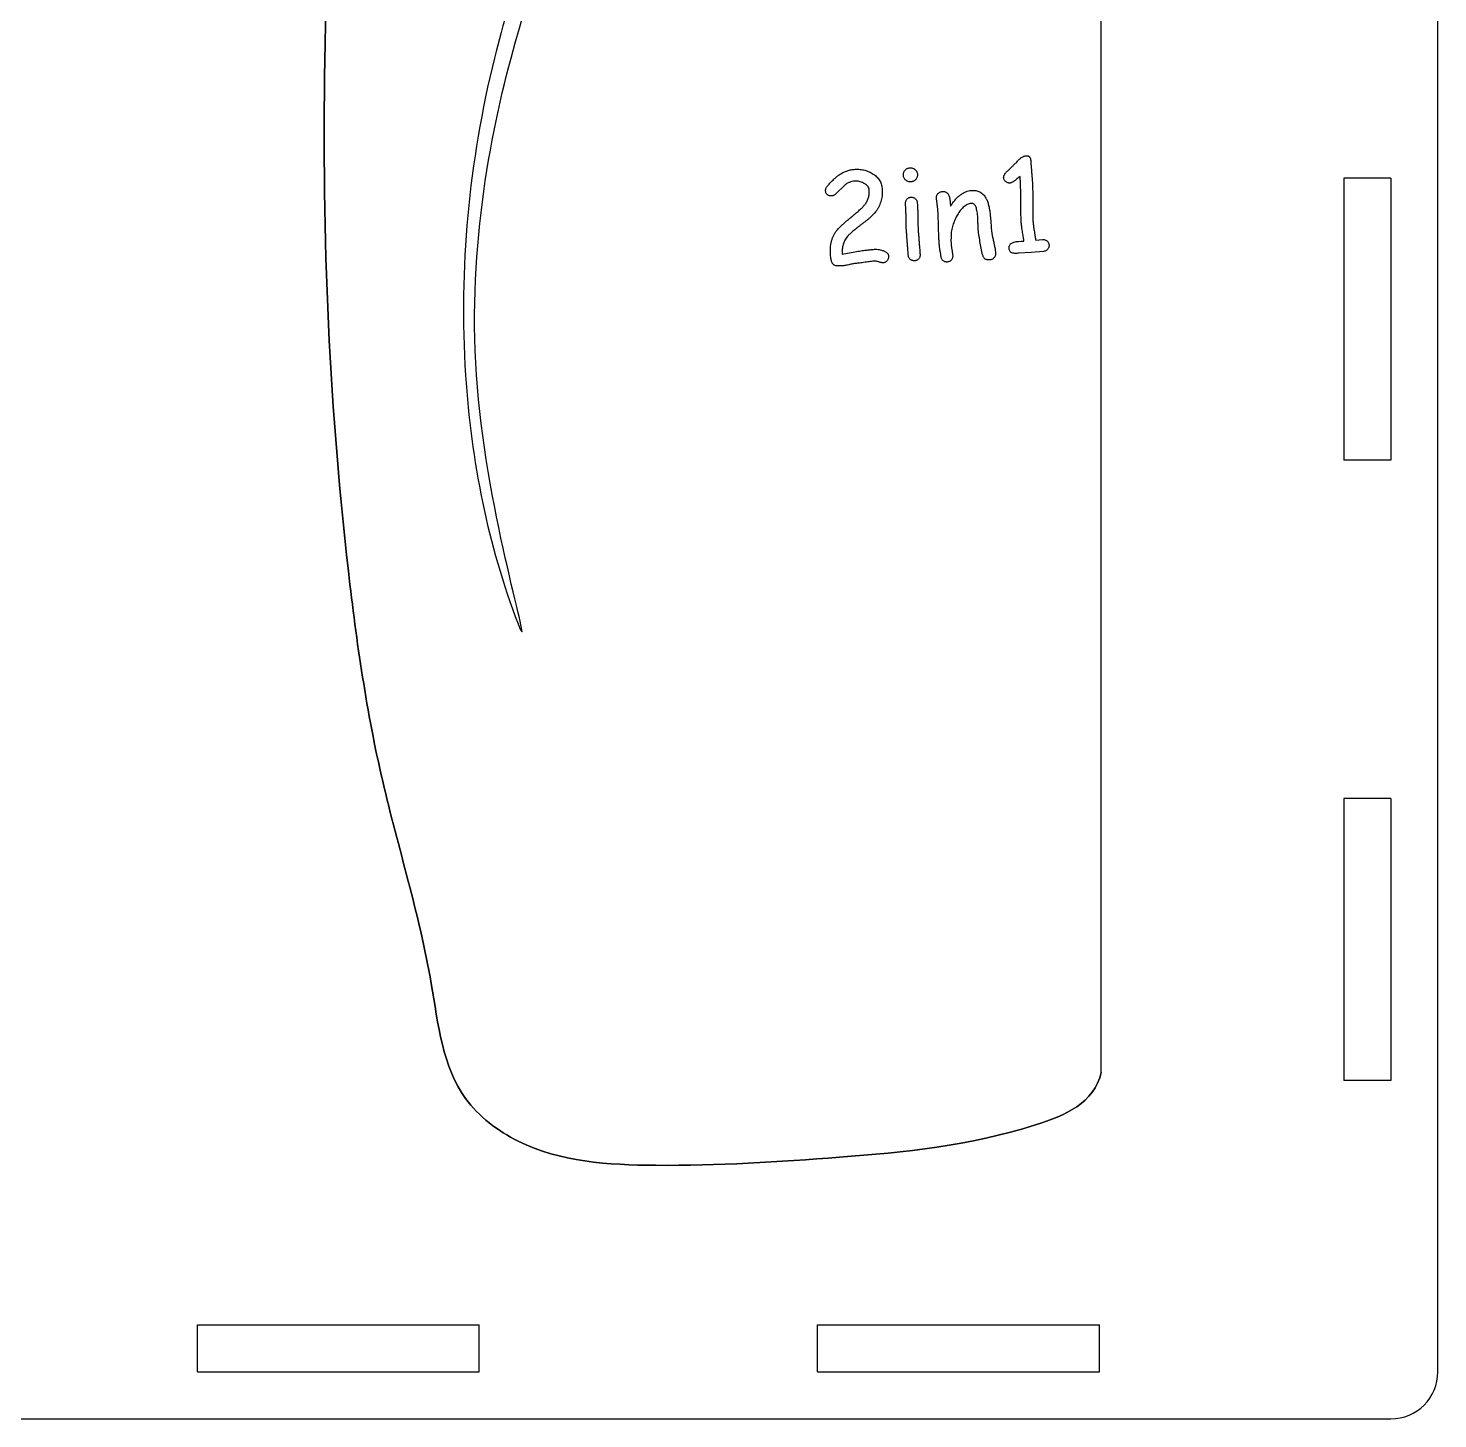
# Model space of a CAD drawing. Header units: millimetres. Extents: x -150 to 150, y -150 to 150.
# Drawn here: x 0 to 150, y -150 to -2 of the extents above; entities that cross this region are included whole.
import ezdxf

# ---------------------------------------------------------------- set-up
doc = ezdxf.new("R2010")
doc.units = ezdxf.units.MM

msp = doc.modelspace()

# ---------------------------------------------------------------- linework, layer by layer
at = {"color": 7, "linetype": 'Continuous', "lineweight": 25}
for p, q in [((150, -145), (150, 145)), ((114.18, -113.14), (114.18, 85.1)), ((140, -18), (140, -48)), ((145, -18), (140, -18)), ((145, -18), (145, -48)), ((86.86, -18.76), (85.99, -19.61)), ((98.07, -20.21), (98.15, -20.98)), ((102.37, -21.92), (102.42, -22.58)), ((102.42, -22.58), (102.46, -23.2)), ((101.56, -26.14), (101.28, -24.72)), ((105.37, -24.72), (105.68, -24.7)), ((105.68, -24.7), (105.96, -24.69)), ((107.21, -24.59), (107.92, -24.53)), ((86.63, -26.08), (87.97, -25.82)), ((106.72, -25.89), (105.41, -25.98)), ((108.04, -25.79), (106.72, -25.89)), ((145, -48), (140, -48)), ((140, -84), (140, -114)), ((145, -84), (140, -84)), ((145, -84), (145, -114)), ((145, -114), (140, -114)), ((18, -140), (48, -140)), ((18, -145), (18, -140)), ((48, -145), (48, -140)), ((84, -140), (114, -140)), ((84, -145), (84, -140)), ((114, -145), (114, -140)), ((18, -145), (48, -145)), ((84, -145), (114, -145)), ((-145, -150), (145, -150))]:
    msp.add_line(p, q, dxfattribs=at)
msp.add_arc((145, -145), 5, 270, 0, dxfattribs=at)
for points, knots in [([(114.18, -113.14), (113.47, -116.42), (103.1, -120.71), (86.92, -122.22), (68.46, -123.39), (54.15, -122.54), (44.32, -115.1), (42.88, -100.16), (37.1, -82.23), (32.22, -48.66), (30.34, -0.64), (35.58, 56.23), (45.92, 92.79), (52.13, 109.47), (54.51, 110.96), (60.14, 112.85), (69.31, 111.66), (81.08, 113.31), (91.88, 113.37), (98.75, 113.36), (101.52, 113.19)], [0, 0, 0, 0, 0.0255132, 0.0835222, 0.1372692, 0.1780131, 0.1977337, 0.2328309, 0.2935122, 0.3556925, 0.5098939, 0.6897156, 0.8206987, 0.8259927, 0.8328826, 0.8426155, 0.8747815, 0.9065581, 0.9405607, 0.9633463, 0.9633463, 0.9633463, 0.9633463]), ([(101.52, 113.19), (98.75, 113.36), (91.88, 113.37), (81.08, 113.31), (69.31, 111.66), (60.14, 112.85), (54.51, 110.96), (52.13, 109.47), (45.92, 92.79), (35.58, 56.23), (30.34, -0.64), (32.22, -48.66), (37.1, -82.23), (42.88, -100.16), (44.32, -115.1), (54.15, -122.54), (68.46, -123.39), (86.92, -122.22), (103.1, -120.71), (113.47, -116.42), (114.18, -113.14)], [0, 0, 0, 0, 0.0227856, 0.0567881, 0.0885648, 0.1207307, 0.1304637, 0.1373536, 0.1426476, 0.2736307, 0.4534524, 0.6076537, 0.6698341, 0.7305154, 0.7656126, 0.7853332, 0.8260771, 0.8798241, 0.937833, 0.9633463, 0.9633463, 0.9633463, 0.9633463]), ([(62.55, 25.1), (59.03, 18.78), (53.72, 9.01), (47.25, -12.39), (44.94, -36.79), (48.88, -56.98), (52.13, -65.42)], [0, 0, 0, 0, 0.23153, 0.351516, 0.711837, 1, 1, 1, 1]), ([(52.13, -65.42), (53.97, -69.99), (44.33, -39.81), (53.11, 8.95), (61.62, 18.99), (65.27, 24.33)], [0, 0, 0, 0, 0.252885, 0.514368, 1, 1, 1, 1]), ([(104.29, -17.14), (104.35, -17.09), (104.48, -16.98), (104.69, -16.78), (104.93, -16.54), (105.1, -16.37), (105.19, -16.28)], [0, 0, 0, 0, 0.188822, 0.419256, 0.689252, 1, 1, 1, 1]), ([(105.19, -16.28), (105.24, -16.23), (105.32, -16.13), (105.45, -16), (105.57, -15.89), (105.7, -15.8), (105.83, -15.73), (105.96, -15.67), (106.08, -15.63), (106.17, -15.62), (106.21, -15.62)], [0, 0, 0, 0, 0.156517, 0.300531, 0.437154, 0.56282, 0.679995, 0.790875, 0.896969, 1, 1, 1, 1]), ([(106.21, -15.62), (106.25, -15.62), (106.31, -15.61), (106.4, -15.63), (106.48, -15.66), (106.54, -15.72), (106.6, -15.79), (106.64, -15.87), (106.66, -15.98), (106.67, -16.05), (106.68, -16.09)], [0, 0, 0, 0, 0.131686, 0.250181, 0.360033, 0.468512, 0.581092, 0.704655, 0.843704, 1, 1, 1, 1]), ([(106.68, -16.09), (106.68, -16.12), (106.68, -16.18), (106.69, -16.28), (106.7, -16.41), (106.71, -16.54), (106.72, -16.67), (106.73, -16.8), (106.74, -16.9), (106.74, -16.96), (106.75, -16.99)], [0, 0, 0, 0, 0.093215, 0.208337, 0.342693, 0.498935, 0.655176, 0.789688, 0.904628, 1, 1, 1, 1]), ([(85.06, -18.81), (85.12, -18.75), (85.23, -18.62), (85.4, -18.44), (85.56, -18.28), (85.72, -18.12), (85.87, -17.98), (86.02, -17.86), (86.16, -17.74), (86.26, -17.68), (86.3, -17.64)], [0, 0, 0, 0, 0.152301, 0.295545, 0.431461, 0.560906, 0.680731, 0.795142, 0.900916, 1, 1, 1, 1]), ([(86.3, -17.64), (86.43, -17.56), (86.67, -17.4), (87.07, -17.23), (87.47, -17.1), (87.75, -17.07), (87.89, -17.06)], [0, 0, 0, 0, 0.260833, 0.512288, 0.756497, 1, 1, 1, 1]), ([(87.89, -17.06), (87.97, -17.05), (88.15, -17.04), (88.4, -17.05), (88.65, -17.08), (88.9, -17.12), (89.14, -17.18), (89.37, -17.27), (89.6, -17.37), (89.74, -17.45), (89.81, -17.49)], [0, 0, 0, 0, 0.130448, 0.257908, 0.382166, 0.505772, 0.628433, 0.751487, 0.875115, 1, 1, 1, 1]), ([(89.81, -17.49), (89.89, -17.54), (90.04, -17.64), (90.25, -17.8), (90.42, -17.98), (90.57, -18.18), (90.69, -18.39), (90.78, -18.61), (90.84, -18.85), (90.86, -19.01), (90.87, -19.09)], [0, 0, 0, 0, 0.138094, 0.26847, 0.393437, 0.514693, 0.633606, 0.752716, 0.874907, 1, 1, 1, 1]), ([(93.13, -17.7), (93.13, -17.65), (93.12, -17.55), (93.16, -17.41), (93.22, -17.27), (93.31, -17.15), (93.41, -17.05), (93.54, -16.96), (93.68, -16.91), (93.77, -16.9), (93.82, -16.89)], [0, 0, 0, 0, 0.12708, 0.250407, 0.371551, 0.500281, 0.628661, 0.752704, 0.874386, 1, 1, 1, 1]), ([(93.94, -18.39), (93.89, -18.39), (93.79, -18.4), (93.65, -18.36), (93.51, -18.3), (93.39, -18.22), (93.28, -18.11), (93.2, -17.99), (93.15, -17.85), (93.13, -17.75), (93.13, -17.7)], [0, 0, 0, 0, 0.125556, 0.247396, 0.370172, 0.498469, 0.626958, 0.750233, 0.872631, 1, 1, 1, 1]), ([(93.82, -16.89), (93.87, -16.89), (93.97, -16.89), (94.11, -16.92), (94.25, -16.98), (94.37, -17.07), (94.47, -17.17), (94.55, -17.3), (94.61, -17.44), (94.62, -17.54), (94.63, -17.59)], [0, 0, 0, 0, 0.125944, 0.248159, 0.3698, 0.498088, 0.625807, 0.749462, 0.872238, 1, 1, 1, 1]), ([(94.63, -17.59), (94.63, -17.64), (94.63, -17.73), (94.6, -17.88), (94.54, -18.01), (94.45, -18.13), (94.35, -18.24), (94.22, -18.32), (94.08, -18.37), (93.99, -18.39), (93.94, -18.39)], [0, 0, 0, 0, 0.127658, 0.249929, 0.37314, 0.501485, 0.629262, 0.751577, 0.873814, 1, 1, 1, 1]), ([(103.8, -17.92), (103.8, -17.9), (103.8, -17.84), (103.82, -17.76), (103.86, -17.67), (103.91, -17.57), (103.98, -17.47), (104.07, -17.36), (104.17, -17.26), (104.25, -17.18), (104.29, -17.14)], [0, 0, 0, 0, 0.0825198, 0.1755774, 0.2763165, 0.3916976, 0.5192637, 0.6645241, 0.8235393, 1, 1, 1, 1]), ([(104.49, -18.52), (104.45, -18.52), (104.37, -18.52), (104.24, -18.49), (104.13, -18.44), (104.02, -18.36), (103.93, -18.27), (103.86, -18.16), (103.81, -18.05), (103.8, -17.97), (103.8, -17.92)], [0, 0, 0, 0, 0.125957, 0.247222, 0.370376, 0.502145, 0.632309, 0.756993, 0.876086, 1, 1, 1, 1]), ([(105.55, -17.81), (105.49, -17.86), (105.36, -17.96), (105.19, -18.1), (105.03, -18.23), (104.89, -18.33), (104.76, -18.4), (104.66, -18.46), (104.57, -18.5), (104.52, -18.51), (104.49, -18.52)], [0, 0, 0, 0, 0.197719, 0.374261, 0.530663, 0.664901, 0.779724, 0.87164, 0.945377, 1, 1, 1, 1]), ([(105.63, -20.33), (105.62, -20.2), (105.62, -19.94), (105.62, -19.56), (105.61, -19.2), (105.61, -18.88), (105.6, -18.57), (105.58, -18.29), (105.57, -18.04), (105.56, -17.88), (105.55, -17.81)], [0, 0, 0, 0, 0.159863, 0.310464, 0.450265, 0.580044, 0.699809, 0.810377, 0.910147, 1, 1, 1, 1]), ([(106.75, -16.99), (106.75, -17.03), (106.76, -17.12), (106.77, -17.27), (106.78, -17.45), (106.8, -17.65), (106.81, -17.84), (106.83, -18.02), (106.83, -18.17), (106.84, -18.26), (106.85, -18.3)], [0, 0, 0, 0, 0.093773, 0.206785, 0.343689, 0.499938, 0.656188, 0.791734, 0.906227, 1, 1, 1, 1]), ([(84.86, -19.38), (84.85, -19.32), (84.85, -19.22), (84.89, -19.08), (84.96, -18.93), (85.03, -18.85), (85.06, -18.81)], [0, 0, 0, 0, 0.247131, 0.492183, 0.735819, 1, 1, 1, 1]), ([(85.56, -19.87), (85.51, -19.88), (85.41, -19.88), (85.28, -19.87), (85.15, -19.83), (85.05, -19.78), (84.97, -19.71), (84.91, -19.61), (84.87, -19.5), (84.86, -19.42), (84.86, -19.38)], [0, 0, 0, 0, 0.157726, 0.29855, 0.421463, 0.533461, 0.642311, 0.750553, 0.868432, 1, 1, 1, 1]), ([(87.96, -18.31), (87.86, -18.32), (87.66, -18.34), (87.38, -18.44), (87.11, -18.57), (86.94, -18.7), (86.86, -18.76)], [0, 0, 0, 0, 0.24513, 0.487778, 0.739172, 1, 1, 1, 1]), ([(88.9, -18.53), (88.82, -18.49), (88.67, -18.42), (88.43, -18.34), (88.19, -18.3), (88.03, -18.3), (87.96, -18.31)], [0, 0, 0, 0, 0.273285, 0.5267, 0.767966, 1, 1, 1, 1]), ([(89.5, -19.24), (89.49, -19.21), (89.49, -19.14), (89.45, -19.04), (89.4, -18.94), (89.33, -18.85), (89.25, -18.76), (89.15, -18.68), (89.03, -18.6), (88.95, -18.56), (88.9, -18.53)], [0, 0, 0, 0, 0.108058, 0.216436, 0.326488, 0.443434, 0.566062, 0.699256, 0.842959, 1, 1, 1, 1]), ([(89.06, -20.77), (89.1, -20.71), (89.18, -20.6), (89.28, -20.42), (89.36, -20.24), (89.42, -20.05), (89.47, -19.86), (89.5, -19.66), (89.51, -19.45), (89.5, -19.31), (89.5, -19.24)], [0, 0, 0, 0, 0.127233, 0.252821, 0.375673, 0.497885, 0.620525, 0.744474, 0.869889, 1, 1, 1, 1]), ([(90.87, -19.09), (90.88, -19.2), (90.89, -19.42), (90.88, -19.74), (90.84, -20.05), (90.78, -20.35), (90.69, -20.63), (90.58, -20.91), (90.45, -21.18), (90.34, -21.34), (90.28, -21.43)], [0, 0, 0, 0, 0.134572, 0.264316, 0.390927, 0.514348, 0.635667, 0.756666, 0.877289, 1, 1, 1, 1]), ([(96.65, -20.11), (96.65, -20.06), (96.65, -19.97), (96.68, -19.85), (96.73, -19.73), (96.81, -19.63), (96.91, -19.54), (97.02, -19.47), (97.15, -19.43), (97.24, -19.42), (97.29, -19.41)], [0, 0, 0, 0, 0.129403, 0.2505, 0.369548, 0.492284, 0.618004, 0.739748, 0.867196, 1, 1, 1, 1]), ([(97.29, -19.41), (97.34, -19.41), (97.44, -19.41), (97.58, -19.44), (97.71, -19.5), (97.81, -19.58), (97.9, -19.7), (97.97, -19.85), (98.03, -20.02), (98.05, -20.14), (98.07, -20.21)], [0, 0, 0, 0, 0.123404, 0.235223, 0.342805, 0.451604, 0.566267, 0.694099, 0.837339, 1, 1, 1, 1]), ([(98.15, -20.98), (98.23, -20.85), (98.39, -20.61), (98.65, -20.28), (98.92, -20), (99.19, -19.77), (99.47, -19.58), (99.75, -19.43), (100.05, -19.34), (100.25, -19.31), (100.34, -19.3)], [0, 0, 0, 0, 0.157833, 0.303745, 0.438228, 0.563885, 0.680312, 0.790636, 0.895807, 1, 1, 1, 1]), ([(100.34, -19.3), (100.43, -19.3), (100.6, -19.29), (100.84, -19.31), (101.07, -19.37), (101.27, -19.46), (101.46, -19.58), (101.64, -19.72), (101.79, -19.91), (101.87, -20.04), (101.91, -20.11)], [0, 0, 0, 0, 0.138252, 0.266789, 0.389034, 0.507346, 0.624995, 0.744366, 0.868248, 1, 1, 1, 1]), ([(106.85, -18.3), (106.85, -18.37), (106.86, -18.51), (106.87, -18.73), (106.88, -18.98), (106.89, -19.25), (106.89, -19.54), (106.9, -19.85), (106.89, -20.19), (106.89, -20.55), (106.89, -20.9), (106.89, -21.24), (106.89, -21.55), (106.9, -21.85), (106.9, -22.11), (106.92, -22.36), (106.92, -22.58), (106.93, -22.72), (106.94, -22.78)], [0, 0, 0, 0, 0.044548, 0.094288, 0.149216, 0.208934, 0.274298, 0.344453, 0.420268, 0.500877, 0.581485, 0.656865, 0.727453, 0.792388, 0.852095, 0.906603, 0.955887, 1, 1, 1, 1]), ([(85.99, -19.61), (85.95, -19.64), (85.88, -19.72), (85.77, -19.8), (85.66, -19.85), (85.6, -19.87), (85.56, -19.87)], [0, 0, 0, 0, 0.327005, 0.597378, 0.819388, 1, 1, 1, 1]), ([(87.9, -21.87), (87.97, -21.81), (88.11, -21.7), (88.3, -21.54), (88.47, -21.38), (88.62, -21.24), (88.76, -21.11), (88.88, -20.99), (88.97, -20.87), (89.03, -20.8), (89.06, -20.77)], [0, 0, 0, 0, 0.16973, 0.326215, 0.470435, 0.601613, 0.719756, 0.825856, 0.919243, 1, 1, 1, 1]), ([(93.36, -20.74), (93.36, -20.69), (93.36, -20.6), (93.38, -20.47), (93.43, -20.35), (93.49, -20.24), (93.58, -20.16), (93.69, -20.09), (93.81, -20.04), (93.89, -20.03), (93.93, -20.03)], [0, 0, 0, 0, 0.137222, 0.266947, 0.38834, 0.510984, 0.632272, 0.750681, 0.872478, 1, 1, 1, 1]), ([(93.47, -23.82), (93.46, -23.72), (93.45, -23.48), (93.43, -23.12), (93.42, -22.71), (93.42, -22.28), (93.41, -21.85), (93.4, -21.45), (93.38, -21.08), (93.37, -20.85), (93.36, -20.74)], [0, 0, 0, 0, 0.105837, 0.224832, 0.355791, 0.499354, 0.64355, 0.774508, 0.893532, 1, 1, 1, 1]), ([(93.93, -20.03), (93.98, -20.03), (94.06, -20.02), (94.19, -20.05), (94.3, -20.1), (94.4, -20.18), (94.49, -20.27), (94.55, -20.38), (94.59, -20.5), (94.6, -20.59), (94.61, -20.64)], [0, 0, 0, 0, 0.12772, 0.248465, 0.367101, 0.488327, 0.611042, 0.733979, 0.861172, 1, 1, 1, 1]), ([(94.61, -20.64), (94.62, -20.75), (94.63, -20.98), (94.65, -21.35), (94.66, -21.75), (94.67, -22.19), (94.67, -22.62), (94.68, -23.02), (94.7, -23.39), (94.71, -23.62), (94.72, -23.73)], [0, 0, 0, 0, 0.106535, 0.225002, 0.356676, 0.50033, 0.643984, 0.775025, 0.894096, 1, 1, 1, 1]), ([(96.79, -21.36), (96.79, -21.32), (96.78, -21.23), (96.77, -21.09), (96.75, -20.92), (96.72, -20.73), (96.7, -20.55), (96.68, -20.38), (96.66, -20.23), (96.65, -20.15), (96.65, -20.11)], [0, 0, 0, 0, 0.093617, 0.20935, 0.343973, 0.499229, 0.656027, 0.79065, 0.906383, 1, 1, 1, 1]), ([(100.4, -20.68), (100.33, -20.69), (100.21, -20.7), (100.02, -20.76), (99.84, -20.84), (99.67, -20.96), (99.5, -21.09), (99.33, -21.26), (99.17, -21.45), (99.08, -21.59), (99.02, -21.66)], [0, 0, 0, 0, 0.107322, 0.217265, 0.329279, 0.445856, 0.570656, 0.704216, 0.846173, 1, 1, 1, 1]), ([(101.04, -22.05), (101.03, -21.94), (101.01, -21.73), (100.96, -21.45), (100.9, -21.21), (100.84, -21.01), (100.75, -20.86), (100.65, -20.75), (100.52, -20.68), (100.44, -20.68), (100.4, -20.68)], [0, 0, 0, 0, 0.20156, 0.377336, 0.526711, 0.652128, 0.756939, 0.845049, 0.922538, 1, 1, 1, 1]), ([(101.91, -20.11), (101.94, -20.17), (102, -20.28), (102.07, -20.45), (102.14, -20.65), (102.2, -20.87), (102.25, -21.1), (102.3, -21.36), (102.34, -21.63), (102.36, -21.82), (102.37, -21.92)], [0, 0, 0, 0, 0.094673, 0.19751, 0.308643, 0.428825, 0.557091, 0.694948, 0.842576, 1, 1, 1, 1]), ([(105.69, -22.86), (105.68, -22.79), (105.67, -22.63), (105.66, -22.38), (105.65, -22.11), (105.64, -21.8), (105.64, -21.48), (105.63, -21.12), (105.63, -20.74), (105.63, -20.47), (105.63, -20.33)], [0, 0, 0, 0, 0.087518, 0.18584, 0.294904, 0.414011, 0.544671, 0.685379, 0.837665, 1, 1, 1, 1]), ([(86, -23.61), (86.04, -23.56), (86.12, -23.47), (86.26, -23.31), (86.44, -23.14), (86.66, -22.93), (86.92, -22.7), (87.21, -22.45), (87.54, -22.17), (87.78, -21.97), (87.9, -21.87)], [0, 0, 0, 0, 0.063614, 0.144646, 0.243338, 0.359784, 0.493008, 0.644064, 0.813051, 1, 1, 1, 1]), ([(90.28, -21.43), (90.24, -21.48), (90.16, -21.59), (90.01, -21.76), (89.85, -21.93), (89.67, -22.11), (89.46, -22.3), (89.23, -22.49), (88.99, -22.68), (88.81, -22.81), (88.72, -22.88)], [0, 0, 0, 0, 0.094531, 0.196767, 0.308435, 0.427813, 0.557694, 0.69556, 0.843054, 1, 1, 1, 1]), ([(96.96, -25.12), (96.95, -25.06), (96.94, -24.94), (96.93, -24.74), (96.92, -24.53), (96.91, -24.31), (96.9, -24.06), (96.89, -23.8), (96.88, -23.53), (96.87, -23.24), (96.87, -22.95), (96.86, -22.67), (96.85, -22.41), (96.84, -22.17), (96.83, -21.94), (96.82, -21.73), (96.81, -21.54), (96.8, -21.42), (96.79, -21.36)], [0, 0, 0, 0, 0.0473127, 0.0987272, 0.1547994, 0.2149883, 0.2793206, 0.3483149, 0.4219552, 0.499741, 0.5775268, 0.6511671, 0.7201614, 0.7850117, 0.8452006, 0.9012728, 0.9526873, 1, 1, 1, 1]), ([(99.02, -21.66), (98.98, -21.74), (98.89, -21.88), (98.76, -22.11), (98.64, -22.35), (98.54, -22.61), (98.44, -22.87), (98.35, -23.15), (98.27, -23.44), (98.23, -23.64), (98.21, -23.74)], [0, 0, 0, 0, 0.113588, 0.22949, 0.348427, 0.470768, 0.597515, 0.726973, 0.861052, 1, 1, 1, 1]), ([(101.09, -23.29), (101.09, -23.26), (101.08, -23.18), (101.08, -23.04), (101.07, -22.87), (101.07, -22.67), (101.06, -22.48), (101.05, -22.31), (101.05, -22.17), (101.04, -22.09), (101.04, -22.05)], [0, 0, 0, 0, 0.086392, 0.197928, 0.336031, 0.499217, 0.662403, 0.800506, 0.913608, 1, 1, 1, 1]), ([(85.38, -26.14), (85.37, -26.02), (85.35, -25.77), (85.37, -25.41), (85.4, -25.07), (85.47, -24.74), (85.56, -24.43), (85.68, -24.14), (85.82, -23.86), (85.94, -23.69), (86, -23.61)], [0, 0, 0, 0, 0.140578, 0.275254, 0.404026, 0.528701, 0.648589, 0.767047, 0.883537, 1, 1, 1, 1]), ([(88.72, -22.88), (88.63, -22.95), (88.45, -23.09), (88.2, -23.28), (87.97, -23.47), (87.76, -23.64), (87.59, -23.79), (87.43, -23.93), (87.31, -24.06), (87.23, -24.15), (87.2, -24.18)], [0, 0, 0, 0, 0.174304, 0.334429, 0.480411, 0.612298, 0.730152, 0.833402, 0.923504, 1, 1, 1, 1]), ([(93.65, -26.18), (93.65, -26.11), (93.64, -25.94), (93.61, -25.67), (93.59, -25.35), (93.56, -25), (93.53, -24.65), (93.51, -24.33), (93.49, -24.06), (93.48, -23.9), (93.47, -23.82)], [0, 0, 0, 0, 0.093654, 0.208105, 0.343226, 0.499145, 0.655888, 0.791009, 0.906284, 1, 1, 1, 1]), ([(94.72, -23.73), (94.73, -23.8), (94.74, -23.96), (94.76, -24.23), (94.78, -24.55), (94.81, -24.91), (94.84, -25.26), (94.86, -25.58), (94.89, -25.84), (94.9, -26.01), (94.9, -26.08)], [0, 0, 0, 0, 0.093716, 0.208991, 0.344112, 0.500855, 0.656774, 0.791895, 0.906346, 1, 1, 1, 1]), ([(98.21, -23.74), (98.21, -23.79), (98.21, -23.89), (98.21, -24.04), (98.21, -24.21), (98.2, -24.33), (98.2, -24.39)], [0, 0, 0, 0, 0.210789, 0.448674, 0.710697, 1, 1, 1, 1]), ([(101.28, -24.72), (101.26, -24.59), (101.22, -24.35), (101.16, -23.99), (101.12, -23.64), (101.1, -23.41), (101.09, -23.29)], [0, 0, 0, 0, 0.26456, 0.518228, 0.764271, 1, 1, 1, 1]), ([(102.46, -23.2), (102.47, -23.29), (102.49, -23.5), (102.54, -23.83), (102.61, -24.2), (102.7, -24.6), (102.78, -24.99), (102.85, -25.36), (102.91, -25.69), (102.92, -25.9), (102.93, -25.99)], [0, 0, 0, 0, 0.103094, 0.221405, 0.353639, 0.500716, 0.647792, 0.780026, 0.896977, 1, 1, 1, 1]), ([(105.96, -24.69), (105.95, -24.63), (105.94, -24.5), (105.91, -24.29), (105.87, -24.04), (105.82, -23.77), (105.77, -23.5), (105.73, -23.25), (105.71, -23.04), (105.69, -22.92), (105.69, -22.86)], [0, 0, 0, 0, 0.094336, 0.210369, 0.345951, 0.502161, 0.65837, 0.792911, 0.906713, 1, 1, 1, 1]), ([(106.94, -22.78), (106.95, -22.85), (106.96, -22.99), (106.99, -23.21), (107.02, -23.45), (107.07, -23.71), (107.11, -23.96), (107.15, -24.19), (107.18, -24.4), (107.2, -24.53), (107.21, -24.59)], [0, 0, 0, 0, 0.110411, 0.231896, 0.364685, 0.509744, 0.652888, 0.782686, 0.897964, 1, 1, 1, 1]), ([(87.2, -24.18), (87.15, -24.25), (87.04, -24.39), (86.91, -24.6), (86.8, -24.83), (86.72, -25.06), (86.66, -25.31), (86.63, -25.56), (86.61, -25.82), (86.62, -25.99), (86.63, -26.08)], [0, 0, 0, 0, 0.127117, 0.251784, 0.374357, 0.496022, 0.617759, 0.742048, 0.869103, 1, 1, 1, 1]), ([(97.13, -26.3), (97.13, -26.26), (97.12, -26.18), (97.1, -26.05), (97.07, -25.89), (97.04, -25.71), (97.01, -25.54), (96.99, -25.38), (96.97, -25.24), (96.96, -25.16), (96.96, -25.12)], [0, 0, 0, 0, 0.0938469, 0.2077838, 0.3421097, 0.4985212, 0.6546495, 0.7905924, 0.9061531, 1, 1, 1, 1]), ([(98.2, -24.39), (98.19, -24.5), (98.19, -24.71), (98.2, -24.93), (98.21, -25.03)], [0, 0, 0, 0, 0.50745, 1, 1, 1, 1]), ([(98.21, -25.03), (98.21, -25.07), (98.22, -25.15), (98.24, -25.28), (98.26, -25.44), (98.29, -25.62), (98.32, -25.79), (98.35, -25.95), (98.37, -26.09), (98.37, -26.17), (98.38, -26.21)], [0, 0, 0, 0, 0.092696, 0.207223, 0.342245, 0.499182, 0.656119, 0.79114, 0.905667, 1, 1, 1, 1]), ([(104.38, -25.48), (104.38, -25.43), (104.38, -25.32), (104.42, -25.18), (104.49, -25.05), (104.6, -24.94), (104.74, -24.85), (104.92, -24.79), (105.13, -24.74), (105.28, -24.72), (105.37, -24.72)], [0, 0, 0, 0, 0.1148253, 0.2191506, 0.3213923, 0.4279938, 0.5435166, 0.675283, 0.8272534, 1, 1, 1, 1]), ([(104.76, -25.97), (104.71, -25.95), (104.6, -25.92), (104.48, -25.81), (104.4, -25.66), (104.39, -25.54), (104.38, -25.48)], [0, 0, 0, 0, 0.251314, 0.48556, 0.726018, 1, 1, 1, 1]), ([(107.92, -24.53), (107.96, -24.52), (108.05, -24.52), (108.18, -24.55), (108.3, -24.6), (108.41, -24.67), (108.5, -24.76), (108.57, -24.86), (108.61, -24.98), (108.62, -25.06), (108.63, -25.11)], [0, 0, 0, 0, 0.133556, 0.259654, 0.383658, 0.508538, 0.632644, 0.752225, 0.872352, 1, 1, 1, 1]), ([(108.63, -25.11), (108.63, -25.15), (108.63, -25.24), (108.61, -25.36), (108.56, -25.48), (108.48, -25.58), (108.39, -25.66), (108.29, -25.73), (108.17, -25.77), (108.08, -25.78), (108.04, -25.79)], [0, 0, 0, 0, 0.131582, 0.253768, 0.375968, 0.499449, 0.621281, 0.743727, 0.866722, 1, 1, 1, 1]), ([(85.52, -26.93), (85.5, -26.88), (85.46, -26.78), (85.43, -26.61), (85.4, -26.39), (85.38, -26.23), (85.38, -26.14)], [0, 0, 0, 0, 0.1751861, 0.4001842, 0.6738736, 1, 1, 1, 1]), ([(86.14, -27.32), (86.1, -27.32), (86.03, -27.33), (85.93, -27.31), (85.84, -27.29), (85.76, -27.24), (85.68, -27.19), (85.62, -27.11), (85.56, -27.03), (85.53, -26.96), (85.52, -26.93)], [0, 0, 0, 0, 0.134832, 0.26101, 0.381213, 0.497427, 0.611158, 0.732679, 0.861845, 1, 1, 1, 1]), ([(87.97, -25.82), (88.08, -25.81), (88.29, -25.77), (88.6, -25.73), (88.89, -25.69), (89.15, -25.66), (89.38, -25.63), (89.59, -25.61), (89.78, -25.59), (89.9, -25.58), (89.95, -25.57)], [0, 0, 0, 0, 0.169062, 0.325119, 0.468311, 0.600576, 0.718764, 0.825067, 0.918516, 1, 1, 1, 1]), ([(90.05, -26.82), (89.99, -26.83), (89.85, -26.84), (89.62, -26.87), (89.35, -26.9), (89.06, -26.95), (88.76, -26.99), (88.49, -27.02), (88.26, -27.05), (88.12, -27.07), (88.06, -27.07)], [0, 0, 0, 0, 0.09352, 0.207697, 0.342678, 0.498499, 0.65432, 0.790263, 0.905515, 1, 1, 1, 1]), ([(89.95, -25.57), (90.03, -25.57), (90.19, -25.56), (90.44, -25.57), (90.68, -25.61), (90.83, -25.65), (90.91, -25.68)], [0, 0, 0, 0, 0.2538005, 0.5038441, 0.7524244, 1, 1, 1, 1]), ([(90.99, -27), (90.96, -27), (90.89, -27), (90.78, -26.98), (90.65, -26.96), (90.52, -26.91), (90.38, -26.87), (90.25, -26.84), (90.15, -26.82), (90.08, -26.82), (90.05, -26.82)], [0, 0, 0, 0, 0.096075, 0.209659, 0.34599, 0.503764, 0.662132, 0.796472, 0.908035, 1, 1, 1, 1]), ([(90.91, -25.68), (90.96, -25.69), (91.05, -25.72), (91.17, -25.78), (91.28, -25.85), (91.37, -25.92), (91.44, -26), (91.5, -26.08), (91.54, -26.18), (91.54, -26.25), (91.55, -26.28)], [0, 0, 0, 0, 0.161089, 0.307152, 0.441567, 0.562993, 0.676416, 0.78373, 0.890296, 1, 1, 1, 1]), ([(91.55, -26.28), (91.55, -26.32), (91.55, -26.41), (91.53, -26.53), (91.48, -26.65), (91.41, -26.76), (91.33, -26.86), (91.22, -26.94), (91.11, -26.98), (91.03, -27), (90.99, -27)], [0, 0, 0, 0, 0.127497, 0.249477, 0.376093, 0.506312, 0.63496, 0.756664, 0.876124, 1, 1, 1, 1]), ([(94.33, -26.79), (94.29, -26.79), (94.2, -26.79), (94.08, -26.76), (93.96, -26.71), (93.86, -26.64), (93.78, -26.55), (93.71, -26.44), (93.67, -26.31), (93.66, -26.23), (93.65, -26.18)], [0, 0, 0, 0, 0.128604, 0.250185, 0.369641, 0.490569, 0.61283, 0.735931, 0.864004, 1, 1, 1, 1]), ([(94.9, -26.08), (94.9, -26.13), (94.91, -26.22), (94.89, -26.35), (94.84, -26.47), (94.77, -26.57), (94.69, -26.66), (94.58, -26.72), (94.46, -26.77), (94.37, -26.78), (94.33, -26.79)], [0, 0, 0, 0, 0.135702, 0.261702, 0.384516, 0.505909, 0.626199, 0.745529, 0.868343, 1, 1, 1, 1]), ([(97.8, -26.92), (97.76, -26.92), (97.67, -26.92), (97.55, -26.89), (97.43, -26.84), (97.33, -26.77), (97.25, -26.67), (97.19, -26.56), (97.15, -26.44), (97.14, -26.35), (97.13, -26.3)], [0, 0, 0, 0, 0.131262, 0.251761, 0.370154, 0.491131, 0.612452, 0.735138, 0.861456, 1, 1, 1, 1]), ([(98.38, -26.21), (98.38, -26.25), (98.38, -26.34), (98.36, -26.47), (98.31, -26.59), (98.24, -26.7), (98.15, -26.79), (98.05, -26.85), (97.93, -26.9), (97.85, -26.91), (97.8, -26.92)], [0, 0, 0, 0, 0.137387, 0.26539, 0.388699, 0.512539, 0.633973, 0.751491, 0.872324, 1, 1, 1, 1]), ([(102.29, -26.7), (102.24, -26.7), (102.15, -26.7), (102.02, -26.69), (101.9, -26.64), (101.8, -26.58), (101.72, -26.5), (101.65, -26.4), (101.6, -26.27), (101.57, -26.18), (101.56, -26.14)], [0, 0, 0, 0, 0.139289, 0.266648, 0.384335, 0.496577, 0.60856, 0.726572, 0.855591, 1, 1, 1, 1]), ([(102.93, -25.99), (102.93, -26.04), (102.94, -26.13), (102.91, -26.26), (102.85, -26.38), (102.77, -26.48), (102.67, -26.57), (102.56, -26.64), (102.43, -26.68), (102.33, -26.69), (102.29, -26.7)], [0, 0, 0, 0, 0.129597, 0.250951, 0.371796, 0.494093, 0.617028, 0.739733, 0.864978, 1, 1, 1, 1]), ([(105.41, -25.98), (105.34, -25.99), (105.21, -26), (105.03, -26), (104.88, -26), (104.79, -25.98), (104.76, -25.97)], [0, 0, 0, 0, 0.328703, 0.6032263, 0.8273274, 1, 1, 1, 1]), ([(86.56, -27.34), (86.53, -27.34), (86.46, -27.34), (86.35, -27.33), (86.24, -27.32), (86.17, -27.32), (86.14, -27.32)], [0, 0, 0, 0, 0.207864, 0.499789, 0.787517, 1, 1, 1, 1]), ([(88.06, -27.07), (88.01, -27.08), (87.9, -27.09), (87.73, -27.11), (87.53, -27.16), (87.31, -27.21), (87.09, -27.26), (86.88, -27.3), (86.71, -27.33), (86.61, -27.34), (86.56, -27.34)], [0, 0, 0, 0, 0.0942519, 0.2086148, 0.3435285, 0.5001395, 0.6564715, 0.7913852, 0.9057481, 1, 1, 1, 1])]:
    msp.add_open_spline(points, degree=3, knots=knots, dxfattribs=at)

doc.saveas('drawing.dxf')
